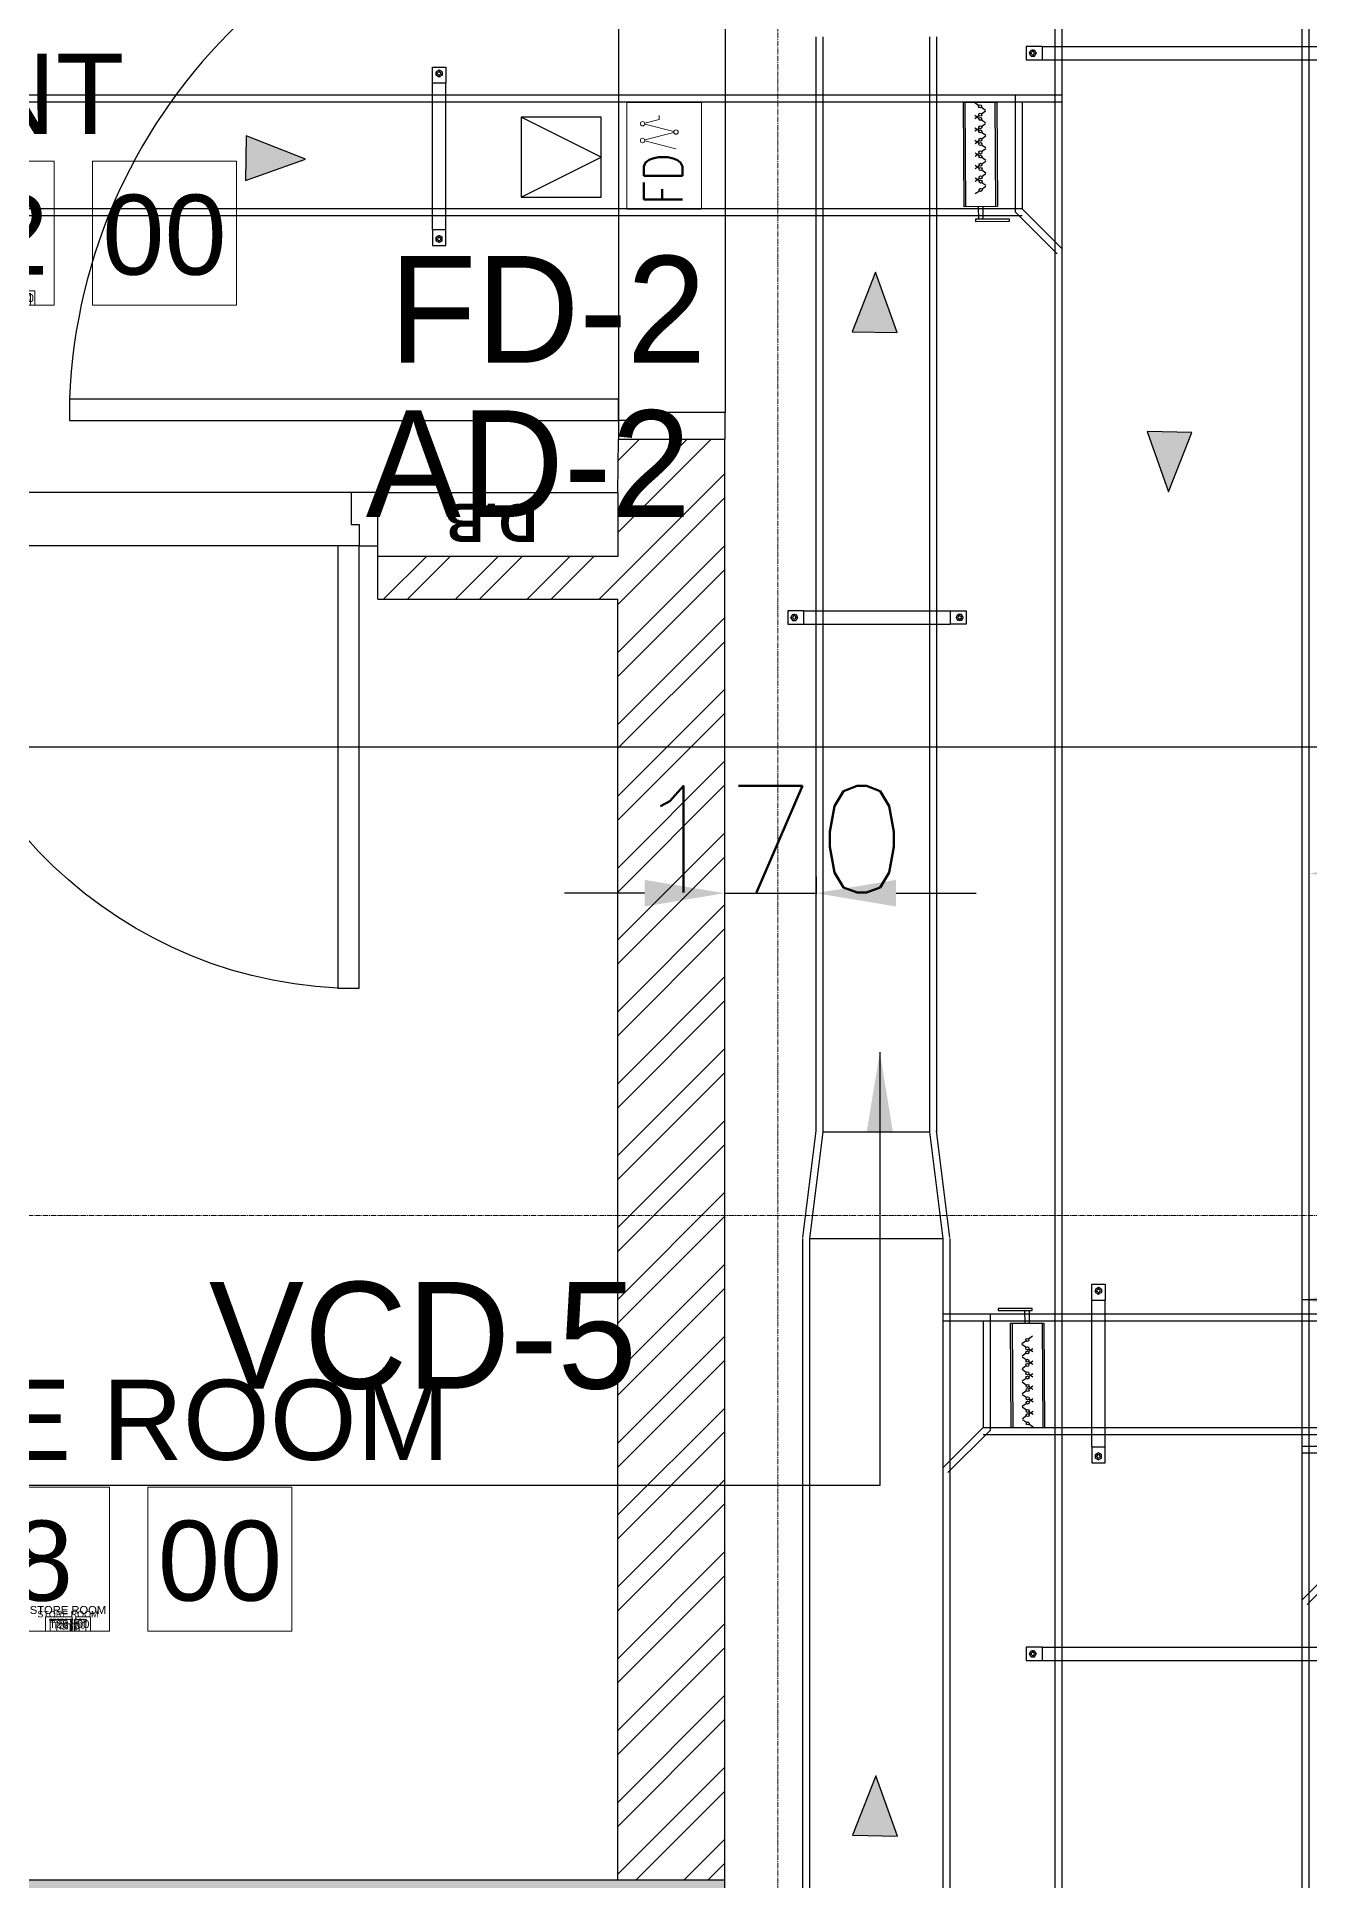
# Model space of a CAD drawing. Header units: millimetres. Extents: x -9226 to 166212, y -13 to 97274.
# Drawn here: x 36561 to 38946, y 57979 to 61434 of the extents above; entities that cross this region are included whole.
import ezdxf
from ezdxf.enums import TextEntityAlignment as Align

# ---------------------------------------------------------------- set-up
doc = ezdxf.new("R2010")
doc.units = ezdxf.units.MM
doc.linetypes.add('23491-A-XR-GRID$0$23288-XR-Unit GRIDS$0$CENTER2', pattern=[28.575, 19.05, -3.175, 3.175, -3.175])
doc.linetypes.add('HIDDEN', pattern=[9.525, 6.35, -3.175])
doc.layers.get('0').update_dxf_attribs({"color": 8})
doc.layers.get('Defpoints').update_dxf_attribs({"color": 8})
for name, color, linetype in [('-EAD', 30, 'Continuous'), ('05 - 2ND - 3RD COLUMNS LAYOUT$0$23491-A-XR-GROUND TO PODIUM 3-COL$0$COLUMN', 8, 'Continuous'), ('05 - 2ND - 3RD COLUMNS LAYOUT$0$23491-A-XR-GROUND TO PODIUM 3-COL$0$HATCH', 8, 'Continuous'), ('1.INS', 8, 'Continuous'), ('1.support 2', 7, 'Continuous'), ('23491-XR-AR-2ND FLOOR PLAN$0$23491-XR-AR-2ND FLOOR PLAN$0$23491-XR-AR-TYP-FLOOR$0$LLL', 8, 'Continuous'), ('EAD', 30, 'Continuous'), ('ETA-AC-SUPPORT', 25, 'Continuous'), ('FAD', 3, 'Continuous'), ('IZ-AC-VCD', 4, 'Continuous'), ('LETER LINE', 7, 'Continuous'), ('VCD SHE', 7, 'Continuous')]:
    doc.layers.add(name, color=color, linetype=linetype)
for name, color, linetype, lineweight in [('1.XREF', 8, 'Continuous', 9), ('23491-A-XR-GRID$0$G-ANNO-GRID', 8, '23491-A-XR-GRID$0$23288-XR-Unit GRIDS$0$CENTER2', 0), ('23491-XR-AR-2ND FLOOR PLAN$0$23491-XR-AR-2ND FLOOR PLAN$0$23491-XR-AR-TYP-FLOOR$0$A-ANNO-TEXT @ 50', 8, 'Continuous', 25), ('23491-XR-AR-2ND FLOOR PLAN$0$23491-XR-AR-2ND FLOOR PLAN$0$23491-XR-AR-TYP-FLOOR$0$A-Glaz-Sill', 8, 'Continuous', 5), ('23491-XR-AR-2ND FLOOR PLAN$0$23491-XR-AR-2ND FLOOR PLAN$0$23491-XR-AR-TYP-FLOOR$0$A-WALL-PATT', 8, 'Continuous', 5), ('23491-XR-AR-2ND FLOOR PLAN$0$23491-XR-AR-2ND FLOOR PLAN$0$23491-XR-AR-TYP-FLOOR$0$Zone-6_30May22$0$TYP$0$2B+G+19+R Typical Floor$0$A-DOOR', 8, 'Continuous', 25), ('23491-XR-AR-2ND FLOOR PLAN$0$23491-XR-AR-2ND FLOOR PLAN$0$A-WALL', 8, 'Continuous', 30), ('23491-XR-AR-2ND FLOOR PLAN$0$A-ANNO-DIMS', 8, 'Continuous', 5), ('23491-XR-AR-2ND FLOOR PLAN$0$A-ANNO-DIMS @ 10', 8, 'Continuous', 5), ('23491-XR-AR-2ND FLOOR PLAN$0$A-ANNO-DIMS @ 100', 8, 'Continuous', 5), ('23491-XR-AR-2ND FLOOR PLAN$0$A-ANNO-DIMS @ 5', 8, 'Continuous', 5), ('23491-XR-AR-2ND FLOOR PLAN$0$A-ANNO-DIMS @ 8', 8, 'Continuous', 5), ('23491-XR-AR-2ND FLOOR PLAN$0$A-FLOR-IDEN', 8, 'Continuous', 9), ('23491-XR-AR-2ND FLOOR PLAN$0$A-FLOR-IDEN @ 10', 8, 'Continuous', 9), ('23491-XR-AR-2ND FLOOR PLAN$0$A-FLOR-IDEN @ 100', 8, 'Continuous', 9), ('23491-XR-AR-2ND FLOOR PLAN$0$A-FLOR-IDEN @ 5', 8, 'Continuous', 9), ('23491-XR-AR-2ND FLOOR PLAN$0$A-FLOR-IDEN @ 8', 8, 'Continuous', 9), ('A-ANNO-DIMS', 8, 'Continuous', 9), ('HVAC-VOL-SPD-S01-M-01-0400 R-01$0$HVAC-VOL-SPD-S01-M-01-0400 R-01$0$000-VL-M-FD', 20, 'Continuous', 20)]:
    doc.layers.add(name, color=color, linetype=linetype, lineweight=lineweight)
doc.styles.add('23491-XR-AR-2ND FLOOR PLAN$0$23491-XR-AR-2ND FLOOR PLAN$0$23491-XR-AR-TYP-FLOOR$0$SDC-TEXT', font='arial.ttf')
doc.styles.add('23491-XR-AR-2ND FLOOR PLAN$0$23491-XR-AR-2ND FLOOR PLAN$0$SDC-TEXT_4_2', font='arial.ttf')
doc.styles.add('HVAC-VOL-SPD-S01-M-01-0400 R-01$0$HVAC-VOL-SPD-S01-M-01-0400 R-01$0$ROMANS', font='romans.shx', dxfattribs={"width": 0.75})
doc.styles.add('ROMANS', font='isocp.shx', dxfattribs={"width": 0.8})
doc.styles.add('SDC-TEXT-ARB', font='sdc-arb.shx', dxfattribs={"height": 0.5})
doc.styles.get("Standard").update_dxf_attribs({"font": 'romans.shx', "height": 200})
doc.dimstyles.new('ISO-25', dxfattribs={"dimtxt": 200, "dimasz": 150, "dimexe": 1.25, "dimexo": 0.625, "dimgap": 1, "dimtad": 1, "dimtoh": 1, "dimdec": 0, "dimrnd": 5, "dimtxsty": 'Standard', "dimcen": 2.5, "dimclrd": 256, "dimclre": 256, "dimclrt": 7, "dimadec": 0, "dimazin": 0, "dimtfac": 1, "dimtdec": 0, "dimtix": 1, "dimtmove": 2, "dimatfit": 3, "dimfxl": 1, "dimarcsym": 1})
doc.dimstyles.new('JSE', dxfattribs={"dimtxt": 50, "dimasz": 150, "dimexe": 0.18, "dimexo": 0.0625, "dimgap": 50, "dimtad": 0, "dimdec": 0, "dimrnd": 5, "dimzin": 0, "dimdsep": 46, "dimtxsty": 'ROMANS', "dimcen": 0.09, "dimclrd": 7, "dimclre": 7, "dimclrt": 7, "dimadec": 0, "dimazin": 0, "dimtfac": 1, "dimtdec": 0, "dimtofl": 0, "dimtmove": 0, "dimatfit": 3, "dimfxl": 1, "dimtolj": 1, "dimtzin": 0, "dimarcsym": 1})

# ---------------------------------------------------------------- blocks, each defined once
blk = doc.blocks.new('*U511')
at = {"layer": '23491-XR-AR-2ND FLOOR PLAN$0$23491-XR-AR-2ND FLOOR PLAN$0$23491-XR-AR-TYP-FLOOR$0$Zone-6_30May22$0$TYP$0$2B+G+19+R Typical Floor$0$A-DOOR', "color": 8}
for p, q in [((1.065, 0), (0.035, 0)), ((1.05, -0.2), (0.05, -0.2))]:
    blk.add_line(p, q, dxfattribs=at)
blk.add_lwpolyline([(0.075, 0), (0.075, 1.0292), (0.035, 1.0292), (0.035, 0)], close=True, dxfattribs=at)
for points in [[(0.035, 0), (0, 0), (0, -0.2), (0.05, -0.2), (0.05, -0.04), (0.035, -0.04), (0.035, 0)], [(1.065, 0), (1.1, 0), (1.1, -0.2), (1.05, -0.2), (1.05, -0.04), (1.065, -0.04), (1.065, 0)]]:
    blk.add_lwpolyline(points, dxfattribs=at)
blk.add_arc((0.035, 0), 1.03, 0, 87.7744, dxfattribs=at)
blk = doc.blocks.new('*U531')
at = {"color": 8, "linetype": 'ByBlock'}
for points in [[(1.3, 0), (-7, 0), (-7, 4.5), (1.3, 4.5)], [(2.5, 0), (7, 0), (7, 4.5), (2.5, 4.5)]]:
    blk.add_lwpolyline(points, close=True, dxfattribs=at)
at = {"color": 8, "linetype": 'ByBlock', "style": '23491-XR-AR-2ND FLOOR PLAN$0$23491-XR-AR-2ND FLOOR PLAN$0$SDC-TEXT_4_2'}
for tag, p in [('ROOM-NAME-2', (0, 9.95)), ('ROOM-NAME-1', (0, 6.6)), ('ROOM-NO.', (-2.85, 2.2)), ('ROOM-FINISH', (4.75, 2.2))]:
    blk.add_attdef(tag, text='', height=2.5, dxfattribs=at).set_placement(p, align=Align.MIDDLE_CENTER)
blk = doc.blocks.new('*U822')
at = {"layer": '23491-XR-AR-2ND FLOOR PLAN$0$A-ANNO-DIMS @ 10', "color": 8}
ref = blk.add_blockref('*U531', (36515.1, 60931.3), dxfattribs=dict(at, xscale=5.999999999999999, yscale=5.999999999999999, zscale=5.999999999999999))
ref.add_attrib('ROOM-NO.', 'T122', dxfattribs={"layer": '0', "color": 0, "linetype": 'ByBlock', "height": 15, "style": '23491-XR-AR-2ND FLOOR PLAN$0$23491-XR-AR-2ND FLOOR PLAN$0$SDC-TEXT_4_2'}).set_placement((36498, 60944.5), align=Align.MIDDLE_CENTER)
ref.add_attrib('ROOM-FINISH', '00', dxfattribs={"layer": '0', "color": 0, "linetype": 'ByBlock', "height": 15, "style": '23491-XR-AR-2ND FLOOR PLAN$0$23491-XR-AR-2ND FLOOR PLAN$0$SDC-TEXT_4_2'}).set_placement((36543.6, 60944.5), align=Align.MIDDLE_CENTER)
ref.add_attrib('ROOM-NAME-1', 'ENT', dxfattribs={"layer": '0', "color": 0, "linetype": 'ByBlock', "height": 15, "style": '23491-XR-AR-2ND FLOOR PLAN$0$23491-XR-AR-2ND FLOOR PLAN$0$SDC-TEXT_4_2'}).set_placement((36515.1, 60970.9), align=Align.MIDDLE_CENTER)
at = {"layer": '23491-XR-AR-2ND FLOOR PLAN$0$A-ANNO-DIMS @ 100', "color": 8}
ref = blk.add_blockref('*U531', (36515.1, 60931.3), dxfattribs=dict(at, xscale=60, yscale=60, zscale=60))
ref.add_attrib('ROOM-NO.', 'T122', dxfattribs={"layer": '0', "color": 0, "linetype": 'ByBlock', "height": 150, "style": '23491-XR-AR-2ND FLOOR PLAN$0$23491-XR-AR-2ND FLOOR PLAN$0$SDC-TEXT_4_2'}).set_placement((36344, 61063.3), align=Align.MIDDLE_CENTER)
ref.add_attrib('ROOM-FINISH', '00', dxfattribs={"layer": '0', "color": 0, "linetype": 'ByBlock', "height": 150, "style": '23491-XR-AR-2ND FLOOR PLAN$0$23491-XR-AR-2ND FLOOR PLAN$0$SDC-TEXT_4_2'}).set_placement((36800.1, 61063.3), align=Align.MIDDLE_CENTER)
ref.add_attrib('ROOM-NAME-1', 'ENT', dxfattribs={"layer": '0', "color": 0, "linetype": 'ByBlock', "height": 150, "style": '23491-XR-AR-2ND FLOOR PLAN$0$23491-XR-AR-2ND FLOOR PLAN$0$SDC-TEXT_4_2'}).set_placement((36515.1, 61327.3), align=Align.MIDDLE_CENTER)
at = {"layer": '23491-XR-AR-2ND FLOOR PLAN$0$A-ANNO-DIMS @ 5', "color": 8}
ref = blk.add_blockref('*U531', (36515.1, 60931.3), dxfattribs=dict(at, xscale=3, yscale=3, zscale=3))
ref.add_attrib('ROOM-NO.', 'T122', dxfattribs={"layer": '0', "color": 0, "linetype": 'ByBlock', "height": 7.5, "style": '23491-XR-AR-2ND FLOOR PLAN$0$23491-XR-AR-2ND FLOOR PLAN$0$SDC-TEXT_4_2'}).set_placement((36506.5, 60937.9), align=Align.MIDDLE_CENTER)
ref.add_attrib('ROOM-FINISH', '00', dxfattribs={"layer": '0', "color": 0, "linetype": 'ByBlock', "height": 7.5, "style": '23491-XR-AR-2ND FLOOR PLAN$0$23491-XR-AR-2ND FLOOR PLAN$0$SDC-TEXT_4_2'}).set_placement((36529.3, 60937.9), align=Align.MIDDLE_CENTER)
ref.add_attrib('ROOM-NAME-1', 'ENT', dxfattribs={"layer": '0', "color": 0, "linetype": 'ByBlock', "height": 7.5, "style": '23491-XR-AR-2ND FLOOR PLAN$0$23491-XR-AR-2ND FLOOR PLAN$0$SDC-TEXT_4_2'}).set_placement((36515.1, 60951.1), align=Align.MIDDLE_CENTER)
at = {"layer": '23491-XR-AR-2ND FLOOR PLAN$0$A-ANNO-DIMS @ 8', "color": 8}
ref = blk.add_blockref('*U531', (36515.1, 60931.3), dxfattribs=dict(at, xscale=4.8, yscale=4.8, zscale=4.8))
ref.add_attrib('ROOM-NO.', 'T122', dxfattribs={"layer": '0', "color": 0, "linetype": 'ByBlock', "height": 12, "style": '23491-XR-AR-2ND FLOOR PLAN$0$23491-XR-AR-2ND FLOOR PLAN$0$SDC-TEXT_4_2'}).set_placement((36501.4, 60941.9), align=Align.MIDDLE_CENTER)
ref.add_attrib('ROOM-FINISH', '00', dxfattribs={"layer": '0', "color": 0, "linetype": 'ByBlock', "height": 12, "style": '23491-XR-AR-2ND FLOOR PLAN$0$23491-XR-AR-2ND FLOOR PLAN$0$SDC-TEXT_4_2'}).set_placement((36537.9, 60941.9), align=Align.MIDDLE_CENTER)
ref.add_attrib('ROOM-NAME-1', 'ENT', dxfattribs={"layer": '0', "color": 0, "linetype": 'ByBlock', "height": 12, "style": '23491-XR-AR-2ND FLOOR PLAN$0$23491-XR-AR-2ND FLOOR PLAN$0$SDC-TEXT_4_2'}).set_placement((36515.1, 60963), align=Align.MIDDLE_CENTER)
blk = doc.blocks.new('*U513')
at = {"layer": '23491-XR-AR-2ND FLOOR PLAN$0$23491-XR-AR-2ND FLOOR PLAN$0$23491-XR-AR-TYP-FLOOR$0$Zone-6_30May22$0$TYP$0$2B+G+19+R Typical Floor$0$A-DOOR', "color": 8}
for p, q in [((0.865, 0), (0.035, 0)), ((0.85, -0.1), (0.05, -0.1))]:
    blk.add_line(p, q, dxfattribs=at)
blk.add_lwpolyline([(0.825, 0), (0.825, 0.829), (0.865, 0.829), (0.865, 0)], close=True, dxfattribs=at)
for points in [[(0.035, 0), (0, 0), (0, -0.1), (0.05, -0.1), (0.05, -0.04), (0.035, -0.04), (0.035, 0)], [(0.865, 0), (0.9, 0), (0.9, -0.1), (0.85, -0.1), (0.85, -0.04), (0.865, -0.04), (0.865, 0)]]:
    blk.add_lwpolyline(points, dxfattribs=at)
blk.add_arc((0.865, 0), 0.83, 92.7623, 180, dxfattribs=at)
blk = doc.blocks.new('23491-XR-AR-2ND FLOOR PLAN$0$23491-XR-AR-2ND FLOOR PLAN$0$23491-XR-AR-TYP-FLOOR$0$onu')
at = {"layer": '23491-XR-AR-2ND FLOOR PLAN$0$23491-XR-AR-2ND FLOOR PLAN$0$23491-XR-AR-TYP-FLOOR$0$LLL', "color": 8}
blk.add_lwpolyline([(30, 60), (30, 510), (150, 510), (150, 60)], close=True, dxfattribs=at)
at = {"layer": '23491-XR-AR-2ND FLOOR PLAN$0$23491-XR-AR-2ND FLOOR PLAN$0$23491-XR-AR-TYP-FLOOR$0$A-ANNO-TEXT @ 50', "color": 8, "insert": (129.2, 210.5), "char_height": 72, "width": 1966.959, "attachment_point": 7, "rotation": 90, "style": '23491-XR-AR-2ND FLOOR PLAN$0$23491-XR-AR-2ND FLOOR PLAN$0$23491-XR-AR-TYP-FLOOR$0$SDC-TEXT'}
blk.add_mtext('{\\fArial|b1|i0|c0|p34;D.B}', dxfattribs=at)
blk = doc.blocks.new('*U826')
at = {"layer": '23491-XR-AR-2ND FLOOR PLAN$0$A-FLOR-IDEN @ 10', "color": 8}
ref = blk.add_blockref('*U531', (36619.2, 58446.1), dxfattribs=dict(at, xscale=5.999999999999999, yscale=5.999999999999999, zscale=5.999999999999999))
ref.add_attrib('ROOM-NO.', 'T28', dxfattribs={"layer": '0', "color": 0, "linetype": 'ByBlock', "height": 15, "style": '23491-XR-AR-2ND FLOOR PLAN$0$23491-XR-AR-2ND FLOOR PLAN$0$SDC-TEXT_4_2'}).set_placement((36602.1, 58459.3), align=Align.MIDDLE_CENTER)
ref.add_attrib('ROOM-FINISH', '00', dxfattribs={"layer": '0', "color": 0, "linetype": 'ByBlock', "height": 15, "style": '23491-XR-AR-2ND FLOOR PLAN$0$23491-XR-AR-2ND FLOOR PLAN$0$SDC-TEXT_4_2'}).set_placement((36647.7, 58459.3), align=Align.MIDDLE_CENTER)
ref.add_attrib('ROOM-NAME-1', 'STORE ROOM', dxfattribs={"layer": '0', "color": 0, "linetype": 'ByBlock', "height": 15, "style": '23491-XR-AR-2ND FLOOR PLAN$0$23491-XR-AR-2ND FLOOR PLAN$0$SDC-TEXT_4_2'}).set_placement((36619.2, 58485.7), align=Align.MIDDLE_CENTER)
at = {"layer": '23491-XR-AR-2ND FLOOR PLAN$0$A-FLOR-IDEN @ 100', "color": 8}
ref = blk.add_blockref('*U531', (36619.2, 58446.1), dxfattribs=dict(at, xscale=60, yscale=60, zscale=60))
ref.add_attrib('ROOM-NO.', 'T28', dxfattribs={"layer": '0', "color": 0, "linetype": 'ByBlock', "height": 150, "style": '23491-XR-AR-2ND FLOOR PLAN$0$23491-XR-AR-2ND FLOOR PLAN$0$SDC-TEXT_4_2'}).set_placement((36448.2, 58578.1), align=Align.MIDDLE_CENTER)
ref.add_attrib('ROOM-FINISH', '00', dxfattribs={"layer": '0', "color": 0, "linetype": 'ByBlock', "height": 150, "style": '23491-XR-AR-2ND FLOOR PLAN$0$23491-XR-AR-2ND FLOOR PLAN$0$SDC-TEXT_4_2'}).set_placement((36904.2, 58578.1), align=Align.MIDDLE_CENTER)
ref.add_attrib('ROOM-NAME-1', 'STORE ROOM', dxfattribs={"layer": '0', "color": 0, "linetype": 'ByBlock', "height": 150, "style": '23491-XR-AR-2ND FLOOR PLAN$0$23491-XR-AR-2ND FLOOR PLAN$0$SDC-TEXT_4_2'}).set_placement((36619.2, 58842.1), align=Align.MIDDLE_CENTER)
at = {"layer": '23491-XR-AR-2ND FLOOR PLAN$0$A-FLOR-IDEN @ 5', "color": 8}
ref = blk.add_blockref('*U531', (36619.2, 58446.1), dxfattribs=dict(at, xscale=3, yscale=3, zscale=3))
ref.add_attrib('ROOM-NO.', 'T28', dxfattribs={"layer": '0', "color": 0, "linetype": 'ByBlock', "height": 7.5, "style": '23491-XR-AR-2ND FLOOR PLAN$0$23491-XR-AR-2ND FLOOR PLAN$0$SDC-TEXT_4_2'}).set_placement((36610.6, 58452.7), align=Align.MIDDLE_CENTER)
ref.add_attrib('ROOM-FINISH', '00', dxfattribs={"layer": '0', "color": 0, "linetype": 'ByBlock', "height": 7.5, "style": '23491-XR-AR-2ND FLOOR PLAN$0$23491-XR-AR-2ND FLOOR PLAN$0$SDC-TEXT_4_2'}).set_placement((36633.4, 58452.7), align=Align.MIDDLE_CENTER)
ref.add_attrib('ROOM-NAME-1', 'STORE ROOM', dxfattribs={"layer": '0', "color": 0, "linetype": 'ByBlock', "height": 7.5, "style": '23491-XR-AR-2ND FLOOR PLAN$0$23491-XR-AR-2ND FLOOR PLAN$0$SDC-TEXT_4_2'}).set_placement((36619.2, 58465.9), align=Align.MIDDLE_CENTER)
at = {"layer": '23491-XR-AR-2ND FLOOR PLAN$0$A-FLOR-IDEN @ 8', "color": 8}
ref = blk.add_blockref('*U531', (36619.2, 58446.1), dxfattribs=dict(at, xscale=4.8, yscale=4.8, zscale=4.8))
ref.add_attrib('ROOM-NO.', 'T28', dxfattribs={"layer": '0', "color": 0, "linetype": 'ByBlock', "height": 12, "style": '23491-XR-AR-2ND FLOOR PLAN$0$23491-XR-AR-2ND FLOOR PLAN$0$SDC-TEXT_4_2'}).set_placement((36605.5, 58456.6), align=Align.MIDDLE_CENTER)
ref.add_attrib('ROOM-FINISH', '00', dxfattribs={"layer": '0', "color": 0, "linetype": 'ByBlock', "height": 12, "style": '23491-XR-AR-2ND FLOOR PLAN$0$23491-XR-AR-2ND FLOOR PLAN$0$SDC-TEXT_4_2'}).set_placement((36642, 58456.6), align=Align.MIDDLE_CENTER)
ref.add_attrib('ROOM-NAME-1', 'STORE ROOM', dxfattribs={"layer": '0', "color": 0, "linetype": 'ByBlock', "height": 12, "style": '23491-XR-AR-2ND FLOOR PLAN$0$23491-XR-AR-2ND FLOOR PLAN$0$SDC-TEXT_4_2'}).set_placement((36619.2, 58477.8), align=Align.MIDDLE_CENTER)
blk = doc.blocks.new('23491-XR-AR-2ND FLOOR PLAN')
at = {"layer": '23491-XR-AR-2ND FLOOR PLAN$0$23491-XR-AR-2ND FLOOR PLAN$0$23491-XR-AR-TYP-FLOOR$0$A-WALL-PATT'}
h = blk.add_hatch(dxfattribs=at)
h.set_pattern_fill('ANSI32', color=8, scale=10)
h.paths.add_polyline_path([(37850, 57980), (37851.3, 60680), (37651.3, 60680), (37650, 60460), (37425, 60460.1), (37200, 60460.2), (37200, 60380), (37650, 60380), (37650, 57980)])
at = {"layer": '23491-XR-AR-2ND FLOOR PLAN$0$23491-XR-AR-2ND FLOOR PLAN$0$A-WALL', "color": 8}
for p, q in [((37650, 60580, 0), (37651.3, 60680, 0)), ((37850.3, 60679.9), (37850.3, 57979.6)), ((37200, 60380), (37200, 60580)), ((37250, 60580), (37650, 60580)), ((37200, 60380), (37650, 60380)), ((37650, 57980, 0), (37650, 60380, 0))]:
    blk.add_line(p, q, dxfattribs=at)
at = {"layer": '23491-XR-AR-2ND FLOOR PLAN$0$23491-XR-AR-2ND FLOOR PLAN$0$23491-XR-AR-TYP-FLOOR$0$A-Glaz-Sill', "color": 8, "lineweight": 25, "rotation": 89.97736428044736}
blk.add_blockref('23491-XR-AR-2ND FLOOR PLAN$0$23491-XR-AR-2ND FLOOR PLAN$0$23491-XR-AR-TYP-FLOOR$0$onu', (37709.9, 60430, 0), dxfattribs=at)
at = {"layer": '23491-XR-AR-2ND FLOOR PLAN$0$23491-XR-AR-2ND FLOOR PLAN$0$23491-XR-AR-TYP-FLOOR$0$Zone-6_30May22$0$TYP$0$2B+G+19+R Typical Floor$0$A-DOOR', "color": 8}
for name, p, xscale, yscale, zscale, rotation in [('*U511', (37651.3, 60680), 1000.00000000002, 1000.00000000002, 1000.00000000002, 90), ('*U513', (36300, 60480), -1000.000000000003, 1000.000000000003, 1000.000000000003, 180)]:
    blk.add_blockref(name, p, dxfattribs=dict(at, xscale=xscale, yscale=yscale, zscale=zscale, rotation=rotation))
at = {"layer": '23491-XR-AR-2ND FLOOR PLAN$0$A-ANNO-DIMS'}
blk.add_blockref('*U822', (0, 0), dxfattribs=at)
at = {"layer": '23491-XR-AR-2ND FLOOR PLAN$0$A-FLOR-IDEN'}
blk.add_blockref('*U826', (0, 0), dxfattribs=at)
blk = doc.blocks.new('23491-A-XR-GRID')
at = {"layer": '23491-A-XR-GRID$0$G-ANNO-GRID', "color": 8, "ltscale": 0.5}
for p, q in [((37950, 96273.8), (37950, 35003.6)), ((-8075.9, 59225.3, 0), (56827.8, 59225.3, 0))]:
    blk.add_line(p, q, dxfattribs=at)
blk = doc.blocks.new('05 - 2ND - 3RD COLUMNS LAYOUT')
at = {"layer": '05 - 2ND - 3RD COLUMNS LAYOUT$0$23491-A-XR-GROUND TO PODIUM 3-COL$0$HATCH'}
h = blk.add_hatch(color=256, dxfattribs=at)
h.dxf.hatch_style = 1
h.paths.add_polyline_path([(35849.9, 57579.7), (35849.9, 57979.7), (37849.9, 57979.7), (37849.9, 57579.7)])
at = {"layer": '05 - 2ND - 3RD COLUMNS LAYOUT$0$23491-A-XR-GROUND TO PODIUM 3-COL$0$COLUMN', "elevation": 0}
blk.add_lwpolyline([(35849.9, 57579.7), (35849.9, 57979.7), (37849.9, 57979.7), (37849.9, 57579.7)], close=True, dxfattribs=at)
blk = doc.blocks.new('XREF')
at = {"layer": 'A-ANNO-DIMS', "color": 8}
blk.add_blockref('23491-XR-AR-2ND FLOOR PLAN', (0, 0), dxfattribs=at)
blk.add_blockref('23491-A-XR-GRID', (0, 0))
at = {"layer": 'A-ANNO-DIMS'}
blk.add_blockref('05 - 2ND - 3RD COLUMNS LAYOUT', (0, 0), dxfattribs=at)
blk = doc.blocks.new('*U542')
at = {"layer": 'IZ-AC-VCD', "color": 5, "extrusion": (0, 0, -1)}
for p, q in [((41.5, 467.5), (41.5, 416.7)), ((58.5, 416.7), (58.5, 467.5))]:
    blk.add_line(p, q, dxfattribs=at)
at = {"layer": 'IZ-AC-VCD', "color": 5}
for p, q in [((-10, 416.7), (-10, 0)), ((110, 416.7), (110, 0))]:
    blk.add_line(p, q, dxfattribs=at)
for points in [[(29.2, 475.9), (165.1, 475.9), (165.1, 467.5), (29.2, 467.5)], [(-16.7, 0), (116.7, 0), (116.7, 416.7), (-16.7, 416.7)]]:
    blk.add_lwpolyline(points, close=True, dxfattribs=at)
at = {"layer": 'IZ-AC-VCD', "color": 7, "extrusion": (0, 0, -1)}
for points in [[(-28.6, 364.9), (-45.1, 353.4)], [(-28.6, 314.9), (-45.1, 303.4)], [(-28.6, 301.8), (-45.1, 313.2)], [(-54.9, 346.6), (-71.4, 335.1)], [(-54.9, 320.1), (-71.4, 331.5)], [(-54.9, 296.6), (-71.4, 285.1)], [(-28.6, 264.9), (-45.1, 253.4)], [(-28.6, 251.8), (-45.1, 263.2)], [(-54.9, 270.1), (-71.4, 281.5)], [(-54.9, 246.6), (-71.4, 235.1)], [(-54.9, 220.1), (-71.4, 231.5)], [(-28.6, 214.9), (-45.1, 203.4)], [(-28.6, 201.8), (-45.1, 213.2)], [(-28.6, 164.9), (-45.1, 153.4)], [(-28.6, 151.8), (-45.1, 163.2)], [(-54.9, 196.6), (-71.4, 185.1)], [(-54.9, 170.1), (-71.4, 181.5)], [(-28.6, 114.9), (-45.1, 103.4)], [(-28.6, 101.8), (-45.1, 113.2)], [(-54.9, 146.6), (-71.4, 135.1)], [(-54.9, 120.1), (-71.4, 131.5)], [(-54.9, 96.6), (-71.4, 85.1)], [(-54.9, 70.1), (-71.4, 81.5)], [(-28.6, 64.9), (-45.1, 53.4)], [(-28.6, 51.8), (-45.1, 63.2)], [(-28.6, 1.8), (-45.1, 13.2)], [(-54.9, 46.6), (-71.4, 35.1)], [(-54.9, 20.1), (-71.4, 31.5)]]:
    blk.add_lwpolyline(points, dxfattribs=at)
for centre in [(-50, 350), (-50, 316.7), (-50, 300), (-50, 266.7), (-50, 250), (-50, 216.7), (-50, 200), (-50, 166.7), (-50, 150), (-50, 116.7), (-50, 100), (-50, 66.7), (-50, 50), (-50, 16.7)]:
    blk.add_circle(centre, 6, dxfattribs=at)
blk = doc.blocks.new('*U548')
at = {"layer": 'HVAC-VOL-SPD-S01-M-01-0400 R-01$0$HVAC-VOL-SPD-S01-M-01-0400 R-01$0$000-VL-M-FD'}
for p, q in [((228, 106.6), (213.4, 48.1)), ((243.7, 52.1), (230.1, 106.6)), ((259.3, 106.6), (245.7, 52.1)), ((268.2, 79.4), (261.3, 106.6)), ((276, 79.4), (268.2, 79.4))]:
    blk.add_line(p, q, dxfattribs=at)
blk.add_lwpolyline([(100, 140), (100, 0), (300, 0), (300, 140)], close=True, dxfattribs=at)
for centre in [(229, 110.7), (260.3, 110.7), (244.7, 48.1)]:
    blk.add_circle(centre, 4.17, dxfattribs=at)
at = {"layer": 'HVAC-VOL-SPD-S01-M-01-0400 R-01$0$HVAC-VOL-SPD-S01-M-01-0400 R-01$0$000-VL-M-FD', "style": 'HVAC-VOL-SPD-S01-M-01-0400 R-01$0$HVAC-VOL-SPD-S01-M-01-0400 R-01$0$ROMANS', "width": 0.8}
blk.add_text('FD', height=72.53, rotation=360, dxfattribs=at).set_placement((108.1, 72.2), align=Align.MIDDLE_LEFT)
blk = doc.blocks.new('HVAC-VOL-SPD-S01-M-01-0400 R-01$0$HVAC-VOL-SPD-S01-M-01-0400 R-01$0$A$C2F9C6816')
blk.add_hatch(color=256).paths.add_polyline_path([(-198.8, -78.6), (-398.8, -153.6), (-198.8, -228.6)])
for p, q in [((-198.8, -78.6), (-398.8, -153.6)), ((-198.8, -228.6), (-198.8, -78.6)), ((-398.8, -153.6), (-198.8, -228.6))]:
    blk.add_line(p, q)
blk = doc.blocks.new('t')
at = {"layer": 'ETA-AC-SUPPORT', "color": 7, "linetype": 'HIDDEN', "ltscale": 0.3, "extrusion": (2.40653e-07, 5.25136e-08, 1)}
for p, q in [((4429.3, -9484.4, 0), (4379.3, -9484.4, 0)), ((4392.9, -9513, 0), (4404.3, -9506.4, 0)), ((4392.9, -9526.2, 0), (4392.9, -9513, 0)), ((4415.8, -9513, 0), (4404.3, -9506.4, 0)), ((4415.8, -9526.2, 0), (4415.8, -9513, 0)), ((4392.9, -9526.2, 0), (4404.3, -9532.9, 0)), ((4415.8, -9526.2, 0), (4404.3, -9532.9, 0))]:
    blk.add_line(p, q, dxfattribs=at)
at = {"layer": 'ETA-AC-SUPPORT', "color": 7, "linetype": 'Continuous', "ltscale": 0.3, "extrusion": (2.40653e-07, 5.25136e-08, 1), "elevation": 0}
blk.add_lwpolyline([(4429.3, -9484.4), (4429.3, -9543.9), (4379.3, -9543.9), (4379.3, -9484.4)], dxfattribs=at)
at = {"layer": 'ETA-AC-SUPPORT', "color": 7, "linetype": 'HIDDEN', "ltscale": 0.3, "extrusion": (2.40653e-07, 5.25136e-08, 1)}
for radius in [11.5, 6]:
    blk.add_circle((4404.3, -9519.6, 0), radius, dxfattribs=at)
blk = doc.blocks.new('*U551')
at = {"layer": 'ETA-AC-SUPPORT', "color": 7, "linetype": 'Continuous', "ltscale": 0.3, "extrusion": (2.40653e-07, 5.25136e-08, 1)}
for p, q in [((4404.3, -8990, 0), (4404.3, -9514.1, 0)), ((4429.3, -8990, 0), (4429.3, -9514.1, 0))]:
    blk.add_line(p, q, dxfattribs=at)
at = {"color": 7, "linetype": 'Continuous', "xscale": -0.5, "yscale": 0.5, "zscale": 0.5, "rotation": 180}
blk.add_blockref('t', (2214.7, -13732.2, 0), dxfattribs=at)
at = {"color": 7, "linetype": 'Continuous', "xscale": 0.5, "yscale": 0.5, "zscale": 0.5}
blk.add_blockref('t', (2214.7, -4771.9, 0), dxfattribs=at)
blk = doc.blocks.new('*U549')
at = {"layer": 'ETA-AC-SUPPORT', "color": 7, "linetype": 'Continuous', "ltscale": 0.3, "extrusion": (2.40653e-07, 5.25136e-08, 1)}
for p, q in [((4404.3, -9239.6, 0), (4404.3, -9514.1, 0)), ((4429.3, -9239.6, 0), (4429.3, -9514.1, 0))]:
    blk.add_line(p, q, dxfattribs=at)
at = {"color": 7, "linetype": 'Continuous', "xscale": -0.5, "yscale": 0.5, "zscale": 0.5, "rotation": 180}
blk.add_blockref('t', (2214.7, -13981.8, 0), dxfattribs=at)
at = {"color": 7, "linetype": 'Continuous', "xscale": 0.5, "yscale": 0.5, "zscale": 0.5}
blk.add_blockref('t', (2214.7, -4771.9, 0), dxfattribs=at)
blk = doc.blocks.new('AD-01')
at = {"layer": 'VCD SHE'}
blk.add_lwpolyline([(62669, 57326.1), (62819, 57326.1), (62819, 57476.1), (62669, 57476.1)], close=True, dxfattribs=at)
blk.add_lwpolyline([(62669, 57476.1), (62744, 57326.1), (62819, 57476.1)], dxfattribs=at)
blk = doc.blocks.new('*D356')
at = {"layer": 'Defpoints', "color": 0, "transparency": 16777216}
for p in [(37850.3, 59860.6), (38021.9, 59860.6), (38021.9, 59829.1)]:
    blk.add_point(p, dxfattribs=at)
at = {"layer": 'VCD SHE', "lineweight": -2, "transparency": 16777216}
for p, q in [((37850.3, 59860), (37850.3, 59827.9)), ((38021.9, 59860), (38021.9, 59827.9)), ((37700.3, 59829.1), (37550.3, 59829.1)), ((37850.3, 59829.1), (38021.9, 59829.1)), ((38171.9, 59829.1), (38321.9, 59829.1))]:
    blk.add_line(p, q, dxfattribs=at)
at = {"layer": 'VCD SHE', "transparency": 16777216}
for points in [[(37700.3, 59854.1), (37700.3, 59804.1), (37850.3, 59829.1)], [(38171.9, 59854.1), (38171.9, 59804.1), (38021.9, 59829.1)]]:
    blk.add_solid(points, dxfattribs=at)
at = {"layer": 'VCD SHE', "color": 7, "transparency": 16777216, "insert": (37936.1, 59930.1), "char_height": 200, "attachment_point": 5}
blk.add_mtext('170', dxfattribs=at)
blk = doc.blocks.new('*D357')
at = {"layer": 'Defpoints', "color": 0, "transparency": 16777216}
for p in [(39650, 59866), (38946.2, 59829.1, 0.3), (39650, 59829.1)]:
    blk.add_point(p, dxfattribs=at)
at = {"layer": 'VCD SHE', "lineweight": -2, "transparency": 16777216}
for p, q in [((38946.2, 59829.7), (38946.2, 59867.3)), ((39096.2, 59866), (39500, 59866)), ((39650, 59829.7), (39650, 59867.3))]:
    blk.add_line(p, q, dxfattribs=at)
at = {"layer": 'VCD SHE', "transparency": 16777216}
for points in [[(39096.2, 59891), (39096.2, 59841), (38946.2, 59866)], [(39500, 59891), (39500, 59841), (39650, 59866)]]:
    blk.add_solid(points, dxfattribs=at)
at = {"layer": 'VCD SHE', "color": 7, "transparency": 16777216, "insert": (39298.1, 59967), "char_height": 200, "attachment_point": 5}
blk.add_mtext('705', dxfattribs=at)

msp = doc.modelspace()

# ---------------------------------------------------------------- block references
at = {"layer": '1.XREF'}
msp.add_blockref('XREF', (0, 0), dxfattribs=at)

# ---------------------------------------------------------------- next in the draw order: linework, layer by layer
at = {"layer": '1.INS'}
for points, elevation in [([(38470.2, 55283), (38470.2, 61583.2)], 0.1), ([(38946.2, 55282.9), (38946.2, 61583)], 0.3), ([(38408.2, 61324.5), (35008.6, 61324.5)], 0.1), ([(38483.2, 61324.5), (38395.2, 61324.5), (38395.2, 61106.1), (38474, 61027.3)], 0.1), ([(38408.2, 61098.5), (35008.6, 61098.5)], 0.1), ([(38933.2, 58793), (42656.2, 58793)], 0), ([(38933.2, 58793), (39021.2, 58793), (39021.2, 58574.6), (38942.4, 58495.8)], 0)]:
    msp.add_lwpolyline(points, dxfattribs=dict(at, elevation=elevation))
for points in [[(38021.9, 59382), (38021.9, 61434)], [(38247.9, 59382), (38247.9, 61434)], [(37997, 59183.6), (38022, 59383.6)], [(38272.8, 59183.6), (38247.8, 59383.6)], [(37996.9, 57105), (37996.9, 59182)], [(38272.9, 57005), (38272.9, 59182)], [(38259.9, 59040.6), (38347.9, 59040.6), (38347.9, 58822.3), (38269, 58743.5)], [(38259.9, 59040.6), (40572.8, 59040.6)], [(38334.9, 58814.6), (40572.8, 58814.6)]]:
    msp.add_lwpolyline(points, dxfattribs=at)
at = {"layer": 'EAD'}
for points, elevation in [([(38483.2, 55283), (38483.2, 61583.2)], 0.1), ([(38933.2, 55282.9), (38933.2, 61583)], 0.3), ([(38408.2, 61311.5), (35008.6, 61311.5)], 0.1), ([(38483.2, 61311.5), (38408.2, 61311.5), (38408.2, 61111.5), (38483.2, 61036.5)], 0.1), ([(38408.2, 61111.5), (35008.6, 61111.5)], 0.1), ([(38933.2, 58780), (42656.2, 58780)], 0), ([(38933.2, 58780), (39008.2, 58780), (39008.2, 58580), (38933.2, 58505)], 0)]:
    msp.add_lwpolyline(points, dxfattribs=dict(at, elevation=elevation))
at = {"layer": 'FAD'}
for points in [[(38034.9, 59382), (38034.9, 61434)], [(38234.9, 59382), (38234.9, 61434)], [(38009.9, 59182), (38034.9, 59382)], [(38034.9, 59382), (38234.9, 59382)], [(38259.9, 59182), (38234.9, 59382)], [(38009.9, 57105), (38009.9, 59182)], [(38009.9, 59182), (38259.9, 59182)], [(38259.9, 57005), (38259.9, 59182)], [(38259.9, 59027.6), (40572.8, 59027.6)], [(38259.9, 59027.6), (38334.9, 59027.6), (38334.9, 58827.6), (38259.9, 58752.6)], [(38334.9, 58827.6), (40572.8, 58827.6)]]:
    msp.add_lwpolyline(points, dxfattribs=at)
at = {"layer": 'FAD', "color": 7, "elevation": 0}
msp.add_lwpolyline([(40753.4, 60771.7), (40753.4, 60102.7), (30399.9, 60102.7)], dxfattribs=at)

# ---------------------------------------------------------------- next in the draw order: block references
at = {"layer": '-EAD', "extrusion": (3.46539e-05, -6.16134e-06, 1), "xscale": 0.5613210269334018, "yscale": 0.5613210269334018, "zscale": 0.5613210269334018, "rotation": 179.1074912662139}
msp.add_blockref('HVAC-VOL-SPD-S01-M-01-0400 R-01$0$HVAC-VOL-SPD-S01-M-01-0400 R-01$0$A$C2F9C6816', (35223.3, 61409.6, 46640458.9), dxfattribs=at)
at = {"layer": '-EAD', "extrusion": (-6.16134e-06, -3.46539e-05, 1), "xscale": 0.561321026933402, "yscale": 0.561321026933402, "zscale": 0.561321026933402, "rotation": 89.10749125398034}
msp.add_blockref('HVAC-VOL-SPD-S01-M-01-0400 R-01$0$HVAC-VOL-SPD-S01-M-01-0400 R-01$0$A$C2F9C6816', (38599.9, 60806.4, -5.4), dxfattribs=at)
at = {"layer": '1.support 2', "linetype": 'ByBlock', "extrusion": (-3.5195e-05, -4.02055e-07, 1), "xscale": 1.001591528757322, "yscale": 1.001591528757322, "zscale": 1.001591528757322}
for name, p, rotation in [('*U551', (29441.4, 56979.5, -1), 89.99999999918926), ('*U549', (28744.2, 55921.9, -1.4), 89.99999999918921), ('*U551', (29441.4, 53979.5, -1), 89.99999999918926)]:
    msp.add_blockref(name, p, dxfattribs=dict(at, rotation=rotation))
at = {"layer": '1.support 2', "linetype": 'ByBlock', "extrusion": (4.02055e-07, -3.5195e-05, 1), "xscale": 1.001591528757322, "yscale": 1.001591528757322, "zscale": 1.001591528757322, "rotation": 180}
for p in [(41739, 51818.5, -2.2), (42975.2, 49537, -2.1)]:
    msp.add_blockref('*U549', p, dxfattribs=at)
at = {"layer": 'FAD', "color": 3, "extrusion": (6.16134e-06, 3.46539e-05, 1), "xscale": 0.5613210269334022, "yscale": 0.5613210269334022, "zscale": 0.5613210269334022, "rotation": 269.1074912539804}
for p in [(38216.1, 60767.8, 2.3), (38216.7, 57949.8, 2.2)]:
    msp.add_blockref('HVAC-VOL-SPD-S01-M-01-0400 R-01$0$HVAC-VOL-SPD-S01-M-01-0400 R-01$0$A$C2F9C6816', p, dxfattribs=at)
at = {"layer": 'IZ-AC-VCD', "extrusion": (0.000551811, -1.73953e-07, 1), "xscale": -0.4695684231146184, "yscale": 0.4695684231146188, "zscale": 0.4695684231146177, "rotation": 180.3272482483863}
msp.add_blockref('*U542', (38305.9, 61311.5, 21.1), dxfattribs=at)
at = {"layer": 'IZ-AC-VCD', "extrusion": (-0.000551811, 1.73953e-07, 1), "xscale": -0.4695684231146188, "yscale": 0.4695684231146192, "zscale": 0.4695684231146177, "rotation": 0.3272482483863115}
msp.add_blockref('*U542', (38442.2, 58827.6, -21.2), dxfattribs=at)
at = {"layer": 'LETER LINE', "rotation": 90.00005074679684}
msp.add_blockref('*U548', (37807.2, 61010.9, 0.1), dxfattribs=at)
at = {"layer": 'VCD SHE', "rotation": 90}
msp.add_blockref('AD-01', (94944.7, -1535.3), dxfattribs=at)

# ---------------------------------------------------------------- next in the draw order: texts
at = {"layer": 'VCD SHE', "style": 'SDC-TEXT-ARB'}
for s, p in [('FD-2', (37221.5, 60823.5, -0.2)), ('AD-2', (37177.4, 60534.1, 0.1)), ('VCD-5', (36883.4, 58900.6))]:
    msp.add_text(s, height=200, dxfattribs=at).set_placement(p)

# ---------------------------------------------------------------- next in the draw order: dimensions: what is measured, and where the dimension line sits
at = {"layer": 'VCD SHE'}
for base, p1, p2, picture, middle in [((39650, 59866), (38946.2, 59829.1, 0.3), (39650, 59829.1), '*D357', (39298.1, 59967)), ((38021.9, 59829.1), (37850.3, 59860.6), (38021.9, 59860.6), '*D356', (37936.1, 59930.1))]:
    dim = msp.add_linear_dim(base=base, p1=p1, p2=p2, dimstyle='ISO-25', dxfattribs=at)
    dim.commit()
    dim.dimension.update_dxf_attribs({"geometry": picture, "text_midpoint": middle})

# ---------------------------------------------------------------- next in the draw order: leaders
at = {"layer": '1.INS'}
msp.add_leader([(38933.2, 59067.3, 0.3), (55000, 59067.3, 0.3)], dimstyle='JSE', override={"dimgap": 50, "dimtad": 0}, dxfattribs=at)
at = {"layer": 'FAD'}
msp.add_leader([(38141.3, 59531.3), (38141.3, 58719.1), (30399.9, 58719.1)], dimstyle='JSE', override={"dimgap": 50, "dimtad": 0}, dxfattribs=at)

doc.saveas('drawing.dxf')
